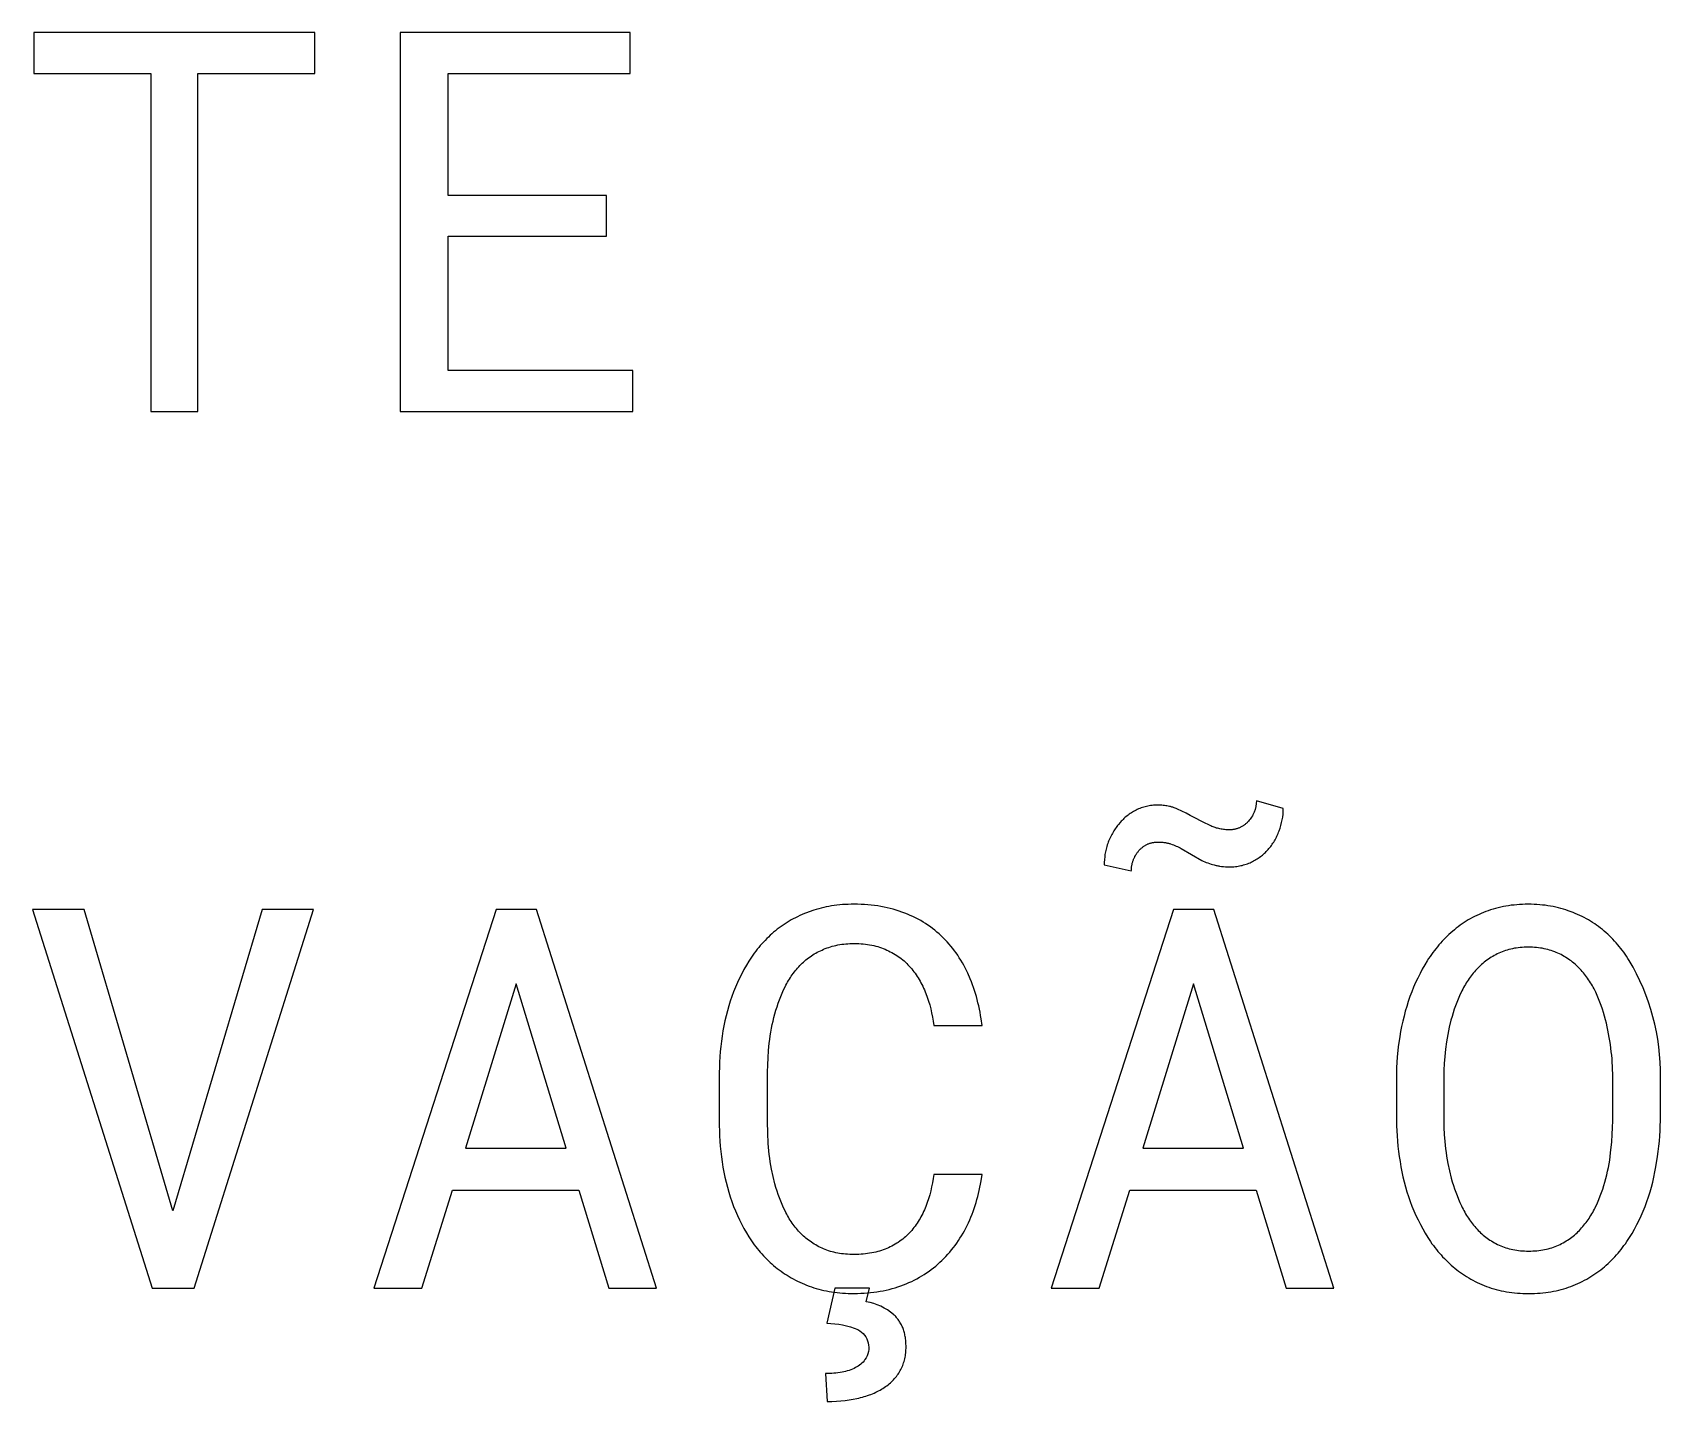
# Model space of a CAD drawing. Extents: x -150 to 1338, y -50 to 2906.
# Drawn here: x 431.1 to 603, y 2185 to 2329.5 of the extents above; entities that cross this region are included whole.
import ezdxf

# ---------------------------------------------------------------- set-up
doc = ezdxf.new("R2010")
doc.units = 0
doc.header["$MEASUREMENT"] = 0
doc.layers.add('CORTE', color=1, linetype='CONTINUOUS')
doc.layers.add('GRAVACAO', color=5, linetype='CONTINUOUS')

msp = doc.modelspace()

# ---------------------------------------------------------------- linework, layer by layer
at = {"layer": 'CORTE'}
for p, q in [((431.25, 2329.55), (431.25, 2325.21)), ((460.92, 2329.55), (431.25, 2329.55)), ((460.92, 2325.21), (460.92, 2329.55)), ((469.93, 2329.55), (469.93, 2289.55)), ((494.24, 2329.55), (469.93, 2329.55)), ((494.24, 2325.21), (494.24, 2329.55)), ((431.25, 2325.21), (443.62, 2325.21)), ((443.62, 2325.21), (443.62, 2289.55)), ((448.56, 2325.21), (460.92, 2325.21)), ((448.56, 2289.55), (448.56, 2325.21)), ((475.01, 2325.21), (494.24, 2325.21)), ((475.01, 2312.35), (475.01, 2325.21)), ((491.71, 2312.35), (475.01, 2312.35)), ((491.71, 2308.04), (491.71, 2312.35)), ((475.01, 2308.04), (491.71, 2308.04)), ((475.01, 2293.86), (475.01, 2308.04)), ((494.49, 2293.86), (475.01, 2293.86)), ((494.49, 2289.55), (494.49, 2293.86)), ((443.62, 2289.55), (448.56, 2289.55)), ((469.93, 2289.55), (494.49, 2289.55))]:
    msp.add_line(p, q, dxfattribs=at)
at = {"layer": 'GRAVACAO'}
for p, q in [((563.19, 2247.61), (560.36, 2248.43)), ((552.42, 2243.38), (553.49, 2242.75)), ((544.29, 2241.68), (547.14, 2241.02)), ((553.49, 2242.75), (554.59, 2242.12)), ((431.12, 2236.95), (443.75, 2196.95)), ((436.55, 2236.95), (431.12, 2236.95)), ((445.92, 2205.14), (436.55, 2236.95)), ((455.37, 2236.95), (445.92, 2205.14)), ((448.18, 2196.95), (460.79, 2236.95)), ((460.79, 2236.95), (455.37, 2236.95)), ((480.07, 2236.95), (467.15, 2196.95)), ((484.32, 2236.95), (480.07, 2236.95)), ((497.02, 2196.95), (484.32, 2236.95)), ((551.59, 2236.95), (538.68, 2196.95)), ((555.85, 2236.95), (551.59, 2236.95)), ((568.54, 2196.95), (555.85, 2236.95)), ((482.18, 2229.09), (476.82, 2211.73)), ((487.46, 2211.73), (482.18, 2229.09)), ((553.71, 2229.09), (548.35, 2211.73)), ((558.98, 2211.73), (553.71, 2229.09)), ((526.3, 2224.7), (531.38, 2224.7)), ((503.63, 2219.73), (503.63, 2214.15)), ((508.74, 2214.15), (508.74, 2219.78)), ((575.13, 2219.2), (575.13, 2214.64)), ((580.13, 2219.26), (580.13, 2214.64)), ((597.99, 2214.64), (597.99, 2219.26)), ((603.02, 2214.64), (603.02, 2219.2)), ((476.82, 2211.73), (487.46, 2211.73)), ((548.35, 2211.73), (558.98, 2211.73)), ((531.38, 2208.98), (526.3, 2208.98)), ((472.24, 2196.95), (475.45, 2207.31)), ((475.45, 2207.31), (488.8, 2207.31)), ((488.8, 2207.31), (491.96, 2196.95)), ((543.76, 2196.95), (546.98, 2207.31)), ((546.98, 2207.31), (560.33, 2207.31)), ((560.33, 2207.31), (563.49, 2196.95)), ((443.75, 2196.95), (448.18, 2196.95)), ((467.15, 2196.95), (472.24, 2196.95)), ((491.96, 2196.95), (497.02, 2196.95)), ((515.83, 2196.95), (514.98, 2193.27)), ((519.48, 2196.95), (515.83, 2196.95)), ((519.15, 2195.52), (519.48, 2196.95)), ((538.68, 2196.95), (543.76, 2196.95)), ((563.49, 2196.95), (568.54, 2196.95)), ((514.84, 2187.94), (515.03, 2185))]:
    msp.add_line(p, q, dxfattribs=at)
for points in [[(553.79, 2246.65), (553.36, 2246.89), (552.92, 2247.12), (552.47, 2247.34), (552.01, 2247.55), (551.89, 2247.6), (551.77, 2247.65), (551.66, 2247.69), (551.54, 2247.74), (551.41, 2247.77), (551.29, 2247.81), (551.16, 2247.84), (551.04, 2247.86), (550.91, 2247.89), (550.78, 2247.91), (550.64, 2247.93), (550.51, 2247.94), (550.37, 2247.95), (550.23, 2247.96), (550.09, 2247.97), (549.95, 2247.97), (549.79, 2247.96), (549.63, 2247.96), (549.48, 2247.95), (549.33, 2247.93), (549.18, 2247.92), (549.03, 2247.89), (548.88, 2247.87), (548.74, 2247.84), (548.59, 2247.8), (548.45, 2247.76), (548.31, 2247.72), (548.17, 2247.67), (548.04, 2247.62), (547.9, 2247.57), (547.77, 2247.51), (547.64, 2247.45), (547.51, 2247.38), (547.39, 2247.31), (547.27, 2247.24), (547.15, 2247.16), (547.03, 2247.08), (546.91, 2247), (546.8, 2246.92), (546.69, 2246.83), (546.58, 2246.74), (546.47, 2246.65), (546.37, 2246.56), (546.27, 2246.46), (546.17, 2246.36), (546.07, 2246.26), (545.97, 2246.15), (545.79, 2245.94), (545.7, 2245.83), (545.61, 2245.71), (545.53, 2245.6), (545.45, 2245.48), (545.37, 2245.36), (545.29, 2245.24), (545.21, 2245.12), (545.14, 2244.99), (545.07, 2244.86), (545, 2244.73), (544.94, 2244.6), (544.87, 2244.46), (544.81, 2244.32), (544.75, 2244.18), (544.7, 2244.04), (544.65, 2243.9), (544.6, 2243.76), (544.56, 2243.61), (544.52, 2243.47), (544.48, 2243.32), (544.45, 2243.18), (544.42, 2243.03), (544.39, 2242.88), (544.36, 2242.74), (544.34, 2242.59), (544.33, 2242.44), (544.31, 2242.29), (544.3, 2242.14), (544.29, 2241.98), (544.29, 2241.83), (544.29, 2241.68)], [(559.51, 2246.26), (559.46, 2246.21), (559.41, 2246.16), (559.37, 2246.11), (559.32, 2246.07), (559.27, 2246.02), (559.21, 2245.98), (559.16, 2245.93), (559.11, 2245.89), (559.05, 2245.85), (558.99, 2245.81), (558.94, 2245.78), (558.88, 2245.74), (558.82, 2245.7), (558.75, 2245.67), (558.69, 2245.64), (558.63, 2245.6), (558.56, 2245.57), (558.5, 2245.55), (558.43, 2245.52), (558.36, 2245.5), (558.29, 2245.47), (558.23, 2245.45), (558.16, 2245.44), (558.09, 2245.42), (558.02, 2245.4), (557.95, 2245.39), (557.88, 2245.38), (557.81, 2245.37), (557.74, 2245.37), (557.67, 2245.36), (557.6, 2245.36), (557.53, 2245.36), (557.39, 2245.36), (557.26, 2245.36), (557.13, 2245.37), (557, 2245.38), (556.87, 2245.4), (556.75, 2245.42), (556.62, 2245.44), (556.5, 2245.46), (556.37, 2245.49), (556.25, 2245.52), (556.13, 2245.55), (556.01, 2245.59), (555.9, 2245.63), (555.78, 2245.67), (555.66, 2245.72), (555.55, 2245.77), (554.67, 2246.2), (553.79, 2246.65)], [(554.59, 2242.12), (554.74, 2242.05), (554.9, 2241.98), (555.06, 2241.92), (555.22, 2241.86), (555.39, 2241.8), (555.56, 2241.75), (555.73, 2241.7), (555.91, 2241.65), (556, 2241.63), (556.09, 2241.6), (556.18, 2241.58), (556.28, 2241.56), (556.37, 2241.55), (556.47, 2241.53), (556.67, 2241.5), (556.87, 2241.48), (557.09, 2241.47), (557.3, 2241.46), (557.53, 2241.46), (557.68, 2241.46), (557.83, 2241.46), (557.98, 2241.47), (558.13, 2241.49), (558.28, 2241.5), (558.43, 2241.53), (558.57, 2241.55), (558.72, 2241.58), (558.86, 2241.61), (559, 2241.65), (559.14, 2241.69), (559.27, 2241.73), (559.41, 2241.78), (559.54, 2241.83), (559.68, 2241.89), (559.81, 2241.95), (559.94, 2242.01), (560.06, 2242.08), (560.19, 2242.15), (560.31, 2242.22), (560.43, 2242.29), (560.55, 2242.37), (560.66, 2242.45), (560.78, 2242.53), (560.89, 2242.61), (560.99, 2242.7), (561.1, 2242.79), (561.2, 2242.88), (561.3, 2242.97), (561.4, 2243.07), (561.5, 2243.17), (561.59, 2243.27), (561.68, 2243.38), (561.77, 2243.49), (561.86, 2243.6), (561.94, 2243.71), (562.02, 2243.83), (562.1, 2243.95), (562.18, 2244.07), (562.25, 2244.19), (562.32, 2244.31), (562.39, 2244.44), (562.46, 2244.57), (562.52, 2244.7), (562.58, 2244.83), (562.64, 2244.97), (562.69, 2245.11), (562.75, 2245.25)], [(547.14, 2241.02), (547.15, 2241.1), (547.15, 2241.17), (547.15, 2241.25), (547.16, 2241.33), (547.17, 2241.4), (547.18, 2241.48), (547.19, 2241.55), (547.2, 2241.62), (547.22, 2241.7), (547.23, 2241.77), (547.25, 2241.84), (547.27, 2241.91), (547.29, 2241.98), (547.31, 2242.05), (547.33, 2242.12), (547.36, 2242.18), (547.38, 2242.25), (547.41, 2242.32), (547.44, 2242.38), (547.47, 2242.45), (547.5, 2242.51), (547.53, 2242.57), (547.57, 2242.63), (547.6, 2242.7), (547.64, 2242.76), (547.68, 2242.82), (547.72, 2242.88), (547.76, 2242.93), (547.8, 2242.99), (547.85, 2243.05), (547.89, 2243.1), (547.94, 2243.16), (547.99, 2243.22), (548.04, 2243.27), (548.09, 2243.32), (548.15, 2243.37), (548.2, 2243.42), (548.25, 2243.47), (548.31, 2243.51), (548.36, 2243.56), (548.42, 2243.6), (548.48, 2243.64), (548.54, 2243.68), (548.6, 2243.71), (548.65, 2243.75), (548.72, 2243.78), (548.78, 2243.81), (548.84, 2243.84), (548.9, 2243.87), (548.97, 2243.89), (549.03, 2243.92), (549.1, 2243.94), (549.16, 2243.96), (549.23, 2243.98), (549.3, 2243.99), (549.37, 2244.01), (549.44, 2244.02), (549.51, 2244.03), (549.58, 2244.04), (549.65, 2244.05), (549.72, 2244.06), (549.8, 2244.06), (549.87, 2244.07), (549.95, 2244.07), (550.13, 2244.06), (550.31, 2244.05), (550.4, 2244.05), (550.48, 2244.04), (550.57, 2244.03), (550.65, 2244.02), (550.74, 2244.01), (550.82, 2243.99), (550.9, 2243.98), (550.98, 2243.96), (551.06, 2243.94), (551.14, 2243.92), (551.22, 2243.9), (551.29, 2243.87), (551.44, 2243.82), (551.59, 2243.77), (551.73, 2243.71), (551.88, 2243.65), (552.01, 2243.59), (552.15, 2243.52), (552.29, 2243.45), (552.42, 2243.38)], [(531.38, 2224.7), (531.29, 2225.4), (531.23, 2225.75), (531.17, 2226.1), (531.1, 2226.44), (531.03, 2226.77), (530.95, 2227.1), (530.87, 2227.43), (530.78, 2227.76), (530.69, 2228.08), (530.59, 2228.39), (530.48, 2228.71), (530.37, 2229.01), (530.26, 2229.32), (530.13, 2229.62), (529.88, 2230.21), (529.74, 2230.5), (529.6, 2230.78), (529.45, 2231.06), (529.3, 2231.33), (529.15, 2231.59), (528.98, 2231.85), (528.82, 2232.11), (528.64, 2232.36), (528.47, 2232.6), (528.28, 2232.84), (528.09, 2233.08), (527.9, 2233.3), (527.7, 2233.53), (527.5, 2233.74), (527.29, 2233.96), (527.07, 2234.17), (526.85, 2234.37), (526.62, 2234.57), (526.39, 2234.76), (526.16, 2234.94), (525.92, 2235.12), (525.67, 2235.29), (525.42, 2235.46), (525.16, 2235.62), (524.9, 2235.77), (524.63, 2235.92), (524.36, 2236.06), (524.08, 2236.2), (523.8, 2236.33), (523.51, 2236.45), (523.22, 2236.57), (522.92, 2236.68), (522.62, 2236.78), (522.31, 2236.88), (522, 2236.97), (521.68, 2237.06), (521.36, 2237.14), (521.03, 2237.2), (520.7, 2237.27), (520.36, 2237.32), (520.02, 2237.37), (519.67, 2237.41), (519.32, 2237.44), (518.96, 2237.47), (518.6, 2237.49), (518.23, 2237.5), (517.86, 2237.5), (517.55, 2237.5), (517.25, 2237.49), (516.94, 2237.47), (516.64, 2237.46), (516.35, 2237.43), (516.06, 2237.4), (515.77, 2237.36), (515.49, 2237.32), (515.21, 2237.27), (514.93, 2237.22), (514.66, 2237.16), (514.39, 2237.1), (514.13, 2237.03), (513.87, 2236.95), (513.61, 2236.87), (513.11, 2236.7), (512.86, 2236.61), (512.62, 2236.51), (512.38, 2236.41), (512.14, 2236.3), (511.91, 2236.19), (511.68, 2236.08), (511.45, 2235.96), (511.23, 2235.84), (511.01, 2235.71), (510.79, 2235.58), (510.58, 2235.45), (510.37, 2235.31), (510.16, 2235.16), (509.96, 2235.02), (509.76, 2234.86), (509.56, 2234.71), (509.37, 2234.55), (509.19, 2234.38), (509, 2234.22), (508.82, 2234.04), (508.64, 2233.87), (508.47, 2233.69), (508.3, 2233.51), (508.13, 2233.32), (507.96, 2233.13), (507.8, 2232.94), (507.64, 2232.75), (507.49, 2232.55), (507.33, 2232.34), (507.18, 2232.13), (507.04, 2231.92), (506.76, 2231.5), (506.5, 2231.07), (506.24, 2230.62), (506, 2230.17), (505.77, 2229.71), (505.55, 2229.24), (505.34, 2228.76), (505.14, 2228.27), (504.96, 2227.77), (504.79, 2227.27), (504.64, 2226.76), (504.49, 2226.24), (504.36, 2225.72), (504.23, 2225.19), (504.12, 2224.66), (504.02, 2224.12), (503.93, 2223.58), (503.86, 2223.03), (503.79, 2222.49), (503.74, 2221.94), (503.7, 2221.39), (503.67, 2220.83), (503.64, 2220.28), (503.63, 2219.73)], [(599.72, 2231.57), (599.58, 2231.79), (599.44, 2232.01), (599.29, 2232.22), (599.14, 2232.43), (598.99, 2232.64), (598.83, 2232.84), (598.67, 2233.04), (598.51, 2233.23), (598.34, 2233.43), (598.17, 2233.62), (598, 2233.8), (597.82, 2233.98), (597.64, 2234.16), (597.46, 2234.33), (597.27, 2234.5), (597.08, 2234.67), (596.89, 2234.83), (596.69, 2234.99), (596.49, 2235.14), (596.28, 2235.29), (596.08, 2235.44), (595.86, 2235.58), (595.65, 2235.71), (595.43, 2235.84), (595.2, 2235.97), (594.98, 2236.09), (594.75, 2236.21), (594.51, 2236.32), (594.27, 2236.43), (594.03, 2236.54), (593.79, 2236.64), (593.29, 2236.82), (593.03, 2236.91), (592.77, 2236.99), (592.51, 2237.07), (592.24, 2237.14), (591.97, 2237.2), (591.69, 2237.26), (591.42, 2237.31), (591.13, 2237.35), (590.85, 2237.39), (590.56, 2237.42), (590.27, 2237.45), (589.97, 2237.47), (589.67, 2237.49), (589.37, 2237.5), (589.06, 2237.5), (588.75, 2237.5), (588.45, 2237.49), (588.15, 2237.47), (587.85, 2237.45), (587.56, 2237.42), (587.27, 2237.39), (586.99, 2237.35), (586.7, 2237.31), (586.43, 2237.26), (586.15, 2237.2), (585.88, 2237.14), (585.61, 2237.07), (585.35, 2236.99), (585.09, 2236.91), (584.83, 2236.82), (584.58, 2236.73), (584.34, 2236.64), (584.09, 2236.54), (583.86, 2236.43), (583.62, 2236.32), (583.39, 2236.21), (583.16, 2236.09), (582.94, 2235.97), (582.71, 2235.84), (582.5, 2235.71), (582.28, 2235.57), (582.07, 2235.43), (581.86, 2235.28), (581.66, 2235.13), (581.46, 2234.97), (581.26, 2234.81), (580.88, 2234.48), (580.69, 2234.31), (580.5, 2234.13), (580.32, 2233.95), (580.14, 2233.77), (579.97, 2233.59), (579.8, 2233.4), (579.63, 2233.21), (579.47, 2233.01), (579.3, 2232.81), (579.15, 2232.61), (578.99, 2232.4), (578.84, 2232.19), (578.69, 2231.98), (578.54, 2231.76), (578.4, 2231.54), (578.13, 2231.09), (577.87, 2230.64), (577.63, 2230.18), (577.39, 2229.71), (577.17, 2229.23), (576.95, 2228.75), (576.75, 2228.25), (576.56, 2227.75), (576.39, 2227.24), (576.23, 2226.72), (576.07, 2226.2), (575.94, 2225.67), (575.81, 2225.14), (575.69, 2224.61), (575.58, 2224.06), (575.49, 2223.52), (575.34, 2222.43), (575.23, 2221.35), (575.16, 2220.28), (575.14, 2219.74), (575.13, 2219.2)], [(508.74, 2219.78), (508.75, 2220.53), (508.78, 2221.28), (508.83, 2222.05), (508.91, 2222.83), (508.96, 2223.23), (509.02, 2223.62), (509.08, 2224.01), (509.15, 2224.4), (509.23, 2224.79), (509.32, 2225.17), (509.41, 2225.56), (509.51, 2225.93), (509.62, 2226.31), (509.73, 2226.68), (509.85, 2227.04), (509.98, 2227.4), (510.12, 2227.76), (510.27, 2228.11), (510.42, 2228.45), (510.58, 2228.79), (510.67, 2228.96), (510.76, 2229.12), (510.85, 2229.28), (510.94, 2229.44), (511.04, 2229.6), (511.14, 2229.75), (511.24, 2229.91), (511.34, 2230.05), (511.45, 2230.2), (511.56, 2230.35), (511.67, 2230.49), (511.78, 2230.62), (511.9, 2230.76), (512.02, 2230.89), (512.14, 2231.03), (512.26, 2231.15), (512.39, 2231.28), (512.52, 2231.4), (512.65, 2231.52), (512.79, 2231.63), (512.93, 2231.75), (513.07, 2231.85), (513.22, 2231.96), (513.36, 2232.06), (513.51, 2232.16), (513.67, 2232.25), (513.82, 2232.34), (513.98, 2232.43), (514.15, 2232.52), (514.31, 2232.6), (514.48, 2232.67), (514.65, 2232.75), (514.83, 2232.82), (515.01, 2232.89), (515.19, 2232.95), (515.37, 2233.01), (515.56, 2233.07), (515.76, 2233.12), (515.95, 2233.16), (516.15, 2233.2), (516.35, 2233.24), (516.56, 2233.27), (516.77, 2233.29), (516.98, 2233.31), (517.2, 2233.33), (517.42, 2233.34), (517.64, 2233.35), (517.86, 2233.35), (518.11, 2233.35), (518.36, 2233.34), (518.6, 2233.33), (518.83, 2233.31), (519.06, 2233.28), (519.29, 2233.26), (519.51, 2233.22), (519.73, 2233.18), (519.94, 2233.13), (520.15, 2233.08), (520.36, 2233.03), (520.56, 2232.97), (520.76, 2232.9), (520.95, 2232.83), (521.14, 2232.75), (521.32, 2232.66)], [(521.32, 2232.66), (521.51, 2232.58), (521.69, 2232.49), (521.86, 2232.4), (522.04, 2232.3), (522.21, 2232.2), (522.37, 2232.1), (522.53, 2231.99), (522.69, 2231.88), (522.85, 2231.76), (523, 2231.64), (523.14, 2231.51), (523.29, 2231.38), (523.43, 2231.25), (523.56, 2231.11), (523.7, 2230.97), (523.82, 2230.82), (523.95, 2230.68), (524.07, 2230.52), (524.19, 2230.37), (524.31, 2230.21), (524.42, 2230.05), (524.53, 2229.88), (524.63, 2229.72), (524.74, 2229.55), (524.84, 2229.37), (524.93, 2229.2), (525.03, 2229.02), (525.12, 2228.84), (525.2, 2228.65), (525.29, 2228.46), (525.37, 2228.27), (525.45, 2228.08), (525.59, 2227.68), (525.72, 2227.28), (525.85, 2226.87), (525.96, 2226.45), (526.06, 2226.02), (526.15, 2225.59), (526.23, 2225.15), (526.3, 2224.7)], [(597.22, 2225.3), (597.12, 2225.68), (597.01, 2226.06), (596.89, 2226.43), (596.77, 2226.8), (596.63, 2227.16), (596.49, 2227.52), (596.34, 2227.87), (596.18, 2228.21), (596.01, 2228.56), (595.92, 2228.73), (595.83, 2228.89), (595.73, 2229.06), (595.63, 2229.21), (595.54, 2229.37), (595.43, 2229.53), (595.33, 2229.68), (595.22, 2229.83), (595.11, 2229.97), (595, 2230.12), (594.89, 2230.26), (594.77, 2230.39), (594.65, 2230.53), (594.4, 2230.79), (594.27, 2230.92), (594.14, 2231.04), (594.01, 2231.17), (593.87, 2231.28), (593.74, 2231.4), (593.59, 2231.51), (593.45, 2231.61), (593.3, 2231.72), (593.15, 2231.82), (593, 2231.91), (592.84, 2232), (592.68, 2232.09), (592.52, 2232.18), (592.36, 2232.26), (592.19, 2232.34), (592.02, 2232.41), (591.85, 2232.48), (591.67, 2232.55), (591.49, 2232.61), (591.31, 2232.67), (591.12, 2232.72), (590.93, 2232.77), (590.74, 2232.81), (590.54, 2232.85), (590.34, 2232.88), (590.13, 2232.91), (589.93, 2232.93), (589.71, 2232.94), (589.5, 2232.96), (589.28, 2232.96), (589.06, 2232.97), (588.84, 2232.96), (588.63, 2232.96), (588.42, 2232.94), (588.21, 2232.93), (588, 2232.91), (587.8, 2232.88), (587.6, 2232.85), (587.41, 2232.81), (587.21, 2232.77), (587.02, 2232.72), (586.84, 2232.67), (586.65, 2232.61), (586.48, 2232.55), (586.3, 2232.48), (586.13, 2232.41), (585.96, 2232.34), (585.79, 2232.25), (585.63, 2232.17), (585.46, 2232.08), (585.31, 2231.99), (585.15, 2231.9), (585, 2231.8), (584.85, 2231.7), (584.7, 2231.59), (584.55, 2231.49), (584.41, 2231.37), (584.27, 2231.26), (584.14, 2231.14), (584, 2231.02), (583.87, 2230.89), (583.75, 2230.76), (583.5, 2230.5), (583.38, 2230.37), (583.26, 2230.23), (583.15, 2230.09), (583.03, 2229.94), (582.93, 2229.8), (582.82, 2229.65), (582.71, 2229.5), (582.61, 2229.34), (582.51, 2229.19), (582.42, 2229.03), (582.32, 2228.87), (582.23, 2228.7), (582.14, 2228.53), (582.06, 2228.36), (581.81, 2227.84), (581.66, 2227.49), (581.51, 2227.13), (581.38, 2226.77), (581.24, 2226.41), (581.12, 2226.03), (581.01, 2225.66), (580.9, 2225.27), (580.72, 2224.52), (580.56, 2223.75), (580.43, 2222.98), (580.32, 2222.2), (580.25, 2221.44), (580.19, 2220.69), (580.15, 2219.97), (580.13, 2219.26)], [(503.63, 2214.15), (503.64, 2213.59), (503.67, 2213.04), (503.7, 2212.49), (503.74, 2211.94), (503.79, 2211.39), (503.86, 2210.84), (503.93, 2210.3), (504.02, 2209.75), (504.12, 2209.21), (504.23, 2208.68), (504.36, 2208.15), (504.49, 2207.63), (504.64, 2207.11), (504.79, 2206.61), (504.96, 2206.1), (505.14, 2205.6), (505.34, 2205.11), (505.55, 2204.63), (505.77, 2204.16), (506, 2203.7), (506.24, 2203.25), (506.5, 2202.81), (506.76, 2202.37), (507.04, 2201.95), (507.18, 2201.74), (507.33, 2201.54), (507.49, 2201.34), (507.64, 2201.14), (507.8, 2200.95), (507.96, 2200.76), (508.13, 2200.57), (508.3, 2200.38), (508.47, 2200.2), (508.64, 2200.03), (508.82, 2199.85), (509, 2199.68), (509.19, 2199.52), (509.37, 2199.35), (509.56, 2199.19), (509.76, 2199.04), (509.96, 2198.89), (510.16, 2198.74), (510.37, 2198.59), (510.58, 2198.45), (510.79, 2198.32), (511.01, 2198.18), (511.23, 2198.06), (511.45, 2197.93), (511.68, 2197.81), (511.91, 2197.7), (512.14, 2197.59), (512.38, 2197.48), (512.62, 2197.37), (512.86, 2197.27), (513.11, 2197.18), (513.36, 2197.09), (513.61, 2197), (513.87, 2196.93), (514.13, 2196.85), (514.4, 2196.79), (514.67, 2196.73), (514.94, 2196.67), (515.22, 2196.62), (515.5, 2196.57), (515.78, 2196.53), (516.07, 2196.5), (516.36, 2196.47), (516.65, 2196.44), (516.95, 2196.43), (517.25, 2196.41), (517.56, 2196.4), (517.86, 2196.4), (518.22, 2196.4), (518.58, 2196.42), (518.93, 2196.43), (519.27, 2196.46), (519.61, 2196.49), (519.95, 2196.53), (520.28, 2196.57), (520.61, 2196.63), (520.93, 2196.69), (521.25, 2196.76), (521.57, 2196.83), (521.88, 2196.91), (522.19, 2197), (522.49, 2197.1), (522.79, 2197.2), (523.08, 2197.31), (523.38, 2197.43), (523.66, 2197.55), (523.95, 2197.68), (524.22, 2197.82), (524.49, 2197.96), (524.76, 2198.11), (525.02, 2198.26), (525.28, 2198.42), (525.53, 2198.58), (525.78, 2198.75), (526.02, 2198.93), (526.26, 2199.11), (526.49, 2199.3), (526.71, 2199.49), (526.93, 2199.69), (527.15, 2199.89), (527.36, 2200.1), (527.57, 2200.32), (527.77, 2200.54), (527.97, 2200.77), (528.17, 2201), (528.35, 2201.24), (528.54, 2201.48), (528.71, 2201.72), (528.89, 2201.98), (529.05, 2202.23), (529.22, 2202.49), (529.37, 2202.76), (529.53, 2203.03), (529.67, 2203.31), (529.81, 2203.59), (529.95, 2203.87), (530.08, 2204.17), (530.21, 2204.46), (530.33, 2204.76), (530.44, 2205.07), (530.55, 2205.38), (530.65, 2205.69), (530.75, 2206), (530.84, 2206.32), (530.93, 2206.64), (531.01, 2206.96), (531.09, 2207.29), (531.16, 2207.62), (531.22, 2207.96), (531.28, 2208.3), (531.38, 2208.98)], [(575.13, 2214.64), (575.14, 2214.11), (575.17, 2213.57), (575.2, 2213.03), (575.24, 2212.49), (575.29, 2211.95), (575.36, 2211.41), (575.43, 2210.87), (575.52, 2210.33), (575.61, 2209.79), (575.72, 2209.25), (575.83, 2208.72), (575.96, 2208.19), (576.1, 2207.67), (576.25, 2207.15), (576.41, 2206.64), (576.59, 2206.13), (576.78, 2205.62), (576.98, 2205.13), (577.2, 2204.64), (577.43, 2204.16), (577.67, 2203.68), (577.92, 2203.22), (578.18, 2202.76), (578.46, 2202.31), (578.6, 2202.09), (578.74, 2201.88), (578.89, 2201.66), (579.04, 2201.46), (579.2, 2201.25), (579.36, 2201.05), (579.52, 2200.85), (579.69, 2200.66), (579.85, 2200.47), (580.02, 2200.28), (580.2, 2200.1), (580.38, 2199.92), (580.56, 2199.74), (580.74, 2199.57), (580.93, 2199.4), (581.12, 2199.23), (581.31, 2199.07), (581.51, 2198.91), (581.71, 2198.76), (581.92, 2198.61), (582.13, 2198.46), (582.34, 2198.32), (582.55, 2198.18), (582.77, 2198.05), (582.99, 2197.92), (583.22, 2197.8), (583.44, 2197.68), (583.68, 2197.56), (583.91, 2197.45), (584.15, 2197.34), (584.39, 2197.24), (584.64, 2197.14), (584.89, 2197.05), (585.15, 2196.97), (585.41, 2196.89), (585.67, 2196.82), (585.94, 2196.75), (586.21, 2196.69), (586.48, 2196.64), (586.76, 2196.59), (587.04, 2196.54), (587.33, 2196.51), (587.62, 2196.47), (587.91, 2196.45), (588.2, 2196.43), (588.5, 2196.41), (588.81, 2196.4), (589.12, 2196.4), (589.42, 2196.4), (589.73, 2196.41), (590.03, 2196.43), (590.32, 2196.45), (590.61, 2196.47), (590.9, 2196.51), (591.18, 2196.54), (591.46, 2196.59), (591.74, 2196.64), (592.01, 2196.69), (592.28, 2196.75), (592.55, 2196.82), (592.81, 2196.89), (593.06, 2196.97), (593.32, 2197.05), (593.57, 2197.14), (593.81, 2197.24), (594.06, 2197.34), (594.3, 2197.45), (594.54, 2197.56), (594.77, 2197.68), (595, 2197.8), (595.23, 2197.92), (595.45, 2198.05), (595.67, 2198.18), (595.89, 2198.32), (596.1, 2198.46), (596.31, 2198.61), (596.52, 2198.76), (596.72, 2198.91), (596.92, 2199.07), (597.11, 2199.23), (597.3, 2199.4), (597.49, 2199.57), (597.67, 2199.74), (597.85, 2199.92), (598.03, 2200.1), (598.2, 2200.28), (598.37, 2200.47), (598.54, 2200.66), (598.7, 2200.85), (598.86, 2201.05), (599.02, 2201.25), (599.17, 2201.46), (599.32, 2201.66), (599.47, 2201.88), (599.61, 2202.09), (599.75, 2202.31), (600.02, 2202.75), (600.28, 2203.2), (600.53, 2203.67), (600.77, 2204.13), (600.99, 2204.61), (601.21, 2205.1), (601.4, 2205.59), (601.59, 2206.1), (601.76, 2206.61), (601.92, 2207.12), (602.07, 2207.64), (602.21, 2208.17), (602.33, 2208.69), (602.44, 2209.23), (602.54, 2209.76), (602.72, 2210.85), (602.79, 2211.4), (602.85, 2211.94), (602.91, 2212.49), (602.95, 2213.03), (602.98, 2213.57), (603, 2214.11), (603.02, 2214.64)], [(580.13, 2214.64), (580.15, 2213.93), (580.19, 2213.2), (580.25, 2212.45), (580.32, 2211.68), (580.38, 2211.28), (580.43, 2210.89), (580.5, 2210.51), (580.57, 2210.12), (580.74, 2209.34), (580.93, 2208.57), (581.04, 2208.2), (581.15, 2207.82), (581.27, 2207.45), (581.4, 2207.09), (581.54, 2206.73), (581.69, 2206.37), (581.84, 2206.01), (582, 2205.66), (582.08, 2205.49), (582.17, 2205.31), (582.26, 2205.15), (582.35, 2204.98), (582.44, 2204.82), (582.54, 2204.65), (582.64, 2204.5), (582.74, 2204.34), (582.85, 2204.19), (582.95, 2204.04), (583.06, 2203.89), (583.17, 2203.74), (583.29, 2203.6), (583.41, 2203.46), (583.53, 2203.32), (583.65, 2203.19), (583.77, 2203.06), (583.9, 2202.93), (584.03, 2202.81), (584.17, 2202.69), (584.3, 2202.57), (584.44, 2202.46), (584.58, 2202.35), (584.73, 2202.25), (584.87, 2202.14), (585.02, 2202.04), (585.18, 2201.95), (585.33, 2201.85), (585.49, 2201.76), (585.65, 2201.68), (585.82, 2201.59), (585.98, 2201.51), (586.15, 2201.43), (586.33, 2201.36), (586.5, 2201.3), (586.68, 2201.23), (586.87, 2201.18), (587.05, 2201.13), (587.25, 2201.08), (587.44, 2201.04), (587.64, 2201), (587.84, 2200.97), (588.04, 2200.94), (588.25, 2200.92), (588.46, 2200.9), (588.68, 2200.89), (588.89, 2200.88), (589.12, 2200.88), (589.34, 2200.88), (589.55, 2200.89), (589.77, 2200.9), (589.98, 2200.92), (590.19, 2200.94), (590.39, 2200.97), (590.59, 2201), (590.79, 2201.04), (590.99, 2201.08), (591.18, 2201.13), (591.36, 2201.18), (591.55, 2201.23), (591.73, 2201.3), (591.9, 2201.36), (592.08, 2201.43), (592.25, 2201.51), (592.42, 2201.59), (592.58, 2201.68), (592.75, 2201.76), (592.91, 2201.85), (593.07, 2201.95), (593.22, 2202.04), (593.37, 2202.14), (593.52, 2202.25), (593.66, 2202.35), (593.8, 2202.46), (593.94, 2202.57), (594.08, 2202.69), (594.21, 2202.81), (594.34, 2202.93), (594.46, 2203.06), (594.58, 2203.19), (594.7, 2203.32), (594.82, 2203.46), (594.94, 2203.6), (595.05, 2203.74), (595.17, 2203.89), (595.27, 2204.03), (595.38, 2204.18), (595.48, 2204.33), (595.58, 2204.49), (595.68, 2204.64), (595.77, 2204.8), (595.87, 2204.96), (595.95, 2205.13), (596.04, 2205.29), (596.12, 2205.46), (596.36, 2205.98), (596.52, 2206.34), (596.66, 2206.7), (596.79, 2207.06), (596.92, 2207.43), (597.04, 2207.8), (597.15, 2208.17), (597.35, 2208.93), (597.44, 2209.31), (597.52, 2209.7), (597.59, 2210.09), (597.66, 2210.48), (597.71, 2210.87), (597.76, 2211.26), (597.87, 2212.42), (597.93, 2213.18), (597.97, 2213.92), (597.99, 2214.64)], [(526.3, 2208.98), (526.23, 2208.53), (526.15, 2208.09), (526.06, 2207.66), (525.96, 2207.23), (525.85, 2206.81), (525.72, 2206.4), (525.59, 2206), (525.45, 2205.6), (525.37, 2205.41), (525.29, 2205.23), (525.2, 2205.04), (525.12, 2204.86), (525.03, 2204.68), (524.93, 2204.5), (524.84, 2204.33), (524.74, 2204.16), (524.63, 2204), (524.53, 2203.83), (524.42, 2203.67), (524.31, 2203.51), (524.19, 2203.36), (524.07, 2203.21), (523.95, 2203.06), (523.82, 2202.91), (523.7, 2202.77), (523.56, 2202.64), (523.43, 2202.51), (523.29, 2202.38), (523.14, 2202.26), (523, 2202.14), (522.85, 2202.02), (522.69, 2201.91), (522.53, 2201.8), (522.37, 2201.7), (522.21, 2201.6), (522.04, 2201.5), (521.86, 2201.41), (521.69, 2201.32), (521.51, 2201.23), (521.32, 2201.15), (521.14, 2201.08), (520.95, 2201.01), (520.76, 2200.94), (520.56, 2200.88), (520.36, 2200.82), (520.15, 2200.77), (519.94, 2200.72), (519.73, 2200.68), (519.51, 2200.64), (519.29, 2200.61), (519.06, 2200.58), (518.83, 2200.56), (518.6, 2200.54), (518.36, 2200.53), (518.11, 2200.52), (517.86, 2200.52), (517.63, 2200.52), (517.41, 2200.53), (517.19, 2200.54), (516.97, 2200.56), (516.76, 2200.58), (516.55, 2200.6), (516.34, 2200.63), (516.14, 2200.67), (515.94, 2200.7), (515.74, 2200.75), (515.55, 2200.79), (515.36, 2200.85), (515.18, 2200.9), (515, 2200.96), (514.82, 2201.03), (514.65, 2201.1), (514.48, 2201.18), (514.31, 2201.26), (514.15, 2201.34), (513.98, 2201.43), (513.82, 2201.52), (513.67, 2201.61), (513.51, 2201.71), (513.36, 2201.81), (513.22, 2201.91), (513.07, 2202.02), (512.93, 2202.12), (512.79, 2202.24), (512.65, 2202.35), (512.52, 2202.47), (512.39, 2202.59), (512.26, 2202.72), (512.13, 2202.85), (512.01, 2202.99), (511.89, 2203.12), (511.77, 2203.26), (511.66, 2203.4), (511.55, 2203.55), (511.44, 2203.69), (511.33, 2203.84), (511.23, 2203.99), (511.13, 2204.14), (511.03, 2204.3), (510.93, 2204.46), (510.84, 2204.62), (510.75, 2204.78), (510.67, 2204.94), (510.58, 2205.11), (510.42, 2205.45), (510.27, 2205.79), (510.12, 2206.14), (509.98, 2206.5), (509.85, 2206.86), (509.73, 2207.22), (509.62, 2207.59), (509.51, 2207.97), (509.32, 2208.74), (509.15, 2209.51), (509.08, 2209.9), (509.02, 2210.29), (508.96, 2210.68), (508.91, 2211.07)], [(515.03, 2185), (515.52, 2185.01), (516, 2185.03), (516.46, 2185.06), (516.91, 2185.11), (517.35, 2185.16), (517.77, 2185.23), (518.17, 2185.31), (518.37, 2185.36), (518.56, 2185.41), (518.75, 2185.46), (518.94, 2185.51), (519.12, 2185.57), (519.3, 2185.62), (519.48, 2185.69), (519.65, 2185.75), (519.82, 2185.82), (519.99, 2185.89), (520.15, 2185.97), (520.31, 2186.04), (520.46, 2186.12), (520.62, 2186.2), (520.76, 2186.29), (520.91, 2186.38), (521.05, 2186.47), (521.19, 2186.57), (521.32, 2186.66), (521.45, 2186.76), (521.57, 2186.86), (521.7, 2186.97), (521.81, 2187.07), (521.92, 2187.18), (522.03, 2187.29), (522.14, 2187.41), (522.24, 2187.52), (522.33, 2187.64), (522.42, 2187.76), (522.51, 2187.88), (522.59, 2188), (522.67, 2188.13), (522.74, 2188.26), (522.81, 2188.39), (522.88, 2188.52), (522.94, 2188.65), (523, 2188.79), (523.05, 2188.93), (523.1, 2189.07), (523.15, 2189.21), (523.19, 2189.36), (523.22, 2189.51), (523.25, 2189.66), (523.28, 2189.81), (523.3, 2189.96), (523.32, 2190.12), (523.34, 2190.28), (523.35, 2190.44), (523.36, 2190.6), (523.36, 2190.77), (523.36, 2190.92), (523.35, 2191.06), (523.34, 2191.2), (523.33, 2191.34), (523.32, 2191.48), (523.31, 2191.61), (523.29, 2191.74), (523.27, 2191.87), (523.24, 2191.99), (523.22, 2192.12), (523.19, 2192.24), (523.16, 2192.36), (523.12, 2192.47), (523.08, 2192.58), (523.04, 2192.69), (523, 2192.8), (522.95, 2192.9), (522.91, 2193), (522.86, 2193.1), (522.81, 2193.2), (522.75, 2193.29), (522.7, 2193.38), (522.64, 2193.47), (522.58, 2193.56), (522.52, 2193.64), (522.46, 2193.73), (522.39, 2193.81), (522.33, 2193.88), (522.26, 2193.96), (522.19, 2194.03), (522.11, 2194.11), (522.04, 2194.18)]]:
    msp.add_lwpolyline(points, dxfattribs=at)
at = {"layer": 'GRAVACAO', "extrusion": (0, 0, -1)}
for centre, radius, start, end in [((-557.26, 2248.34), 3.06, 201.4535, 222.8511), ((-557.32, 2248.43), 3.04, 179.8409, 203.2794), ((-538.66, 2214.21), 29.92, 353.9818, 359.8853), ((-514.76, 2183.96), 9.31, 91.35, 112.1866), ((-517.27, 2190.68), 2.15, 117.8658, 215.7087), ((-515.93, 2192.57), 4.52, 242.3235, 261.469), ((-516.84, 2190.95), 2.66, 215.0602, 243.4756), ((-514.89, 2196.9), 8.96, 258.9873, 270.3011)]:
    msp.add_arc(centre, radius, start, end, dxfattribs=at)
at = {"layer": 'GRAVACAO'}
for centre, radius, start, end in [((556.75, 2247.59), 6.44, 338.7098, 0.2118), ((579.44, 2219.54), 23.58, 359.1866, 30.6763), ((572.67, 2219.11), 25.32, 0.342, 14.1644), ((518.29, 2189.9), 5.68, 48.7229, 81.2433)]:
    msp.add_arc(centre, radius, start, end, dxfattribs=at)

doc.saveas('drawing.dxf')
